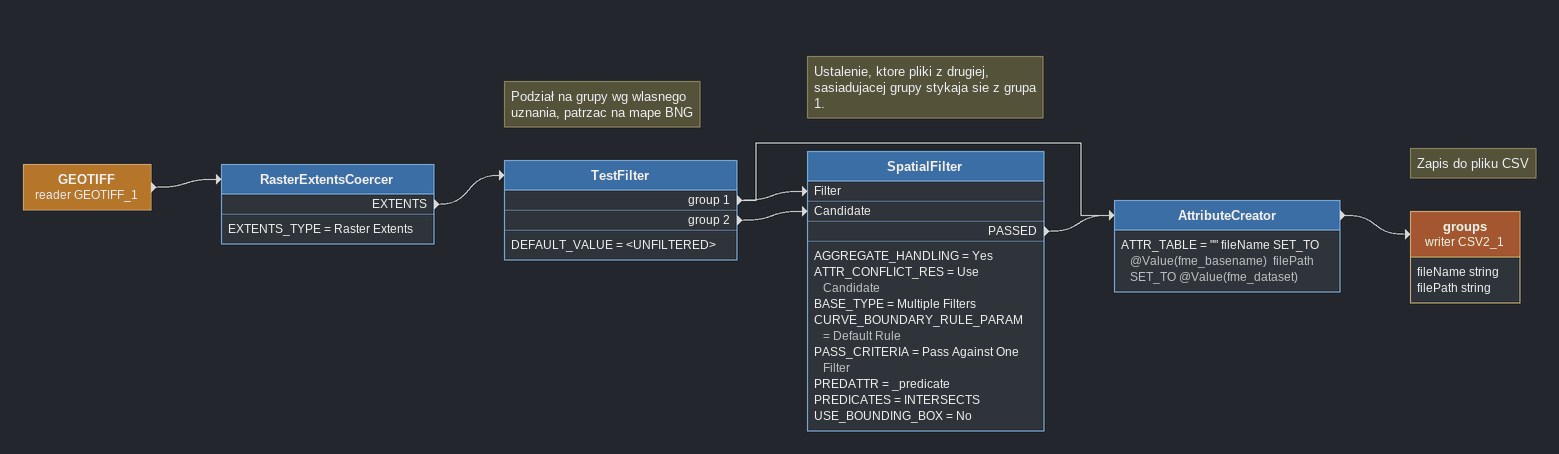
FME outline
GEOTIFF (reader GEOTIFF_1)
    -> RasterExtentsCoercer
RasterExtentsCoercer
    EXTENTS_TYPE = Raster Extents
    EXTENTS -> TestFilter
Note: Podział na grupy wg wlasnego uznania, patrzac na mape BNG
TestFilter
    DEFAULT_VALUE = <UNFILTERED>
    group 1 -> AttributeCreator
    group 1 -> SpatialFilter [Filter]
    group 2 -> SpatialFilter [Candidate]
Note: Ustalenie, ktore pliki z drugiej, sasiadujacej grupy stykaja sie z grupa 1.
SpatialFilter
    AGGREGATE_HANDLING = Yes
    ATTR_CONFLICT_RES = Use Candidate
    BASE_TYPE = Multiple Filters
    CURVE_BOUNDARY_RULE_PARAM = Default Rule
    PASS_CRITERIA = Pass Against One Filter
    PREDATTR = _predicate
    PREDICATES = INTERSECTS
    USE_BOUNDING_BOX = No
    PASSED -> AttributeCreator
AttributeCreator
    ATTR_TABLE = "" fileName SET_TO @Value(fme_basename)  filePath SET_TO @Value(fme_dataset)
    -> groups (writer CSV2_1)
Note: Zapis do pliku CSV
groups (writer CSV2_1)
    attributes: fileName string, filePath string
